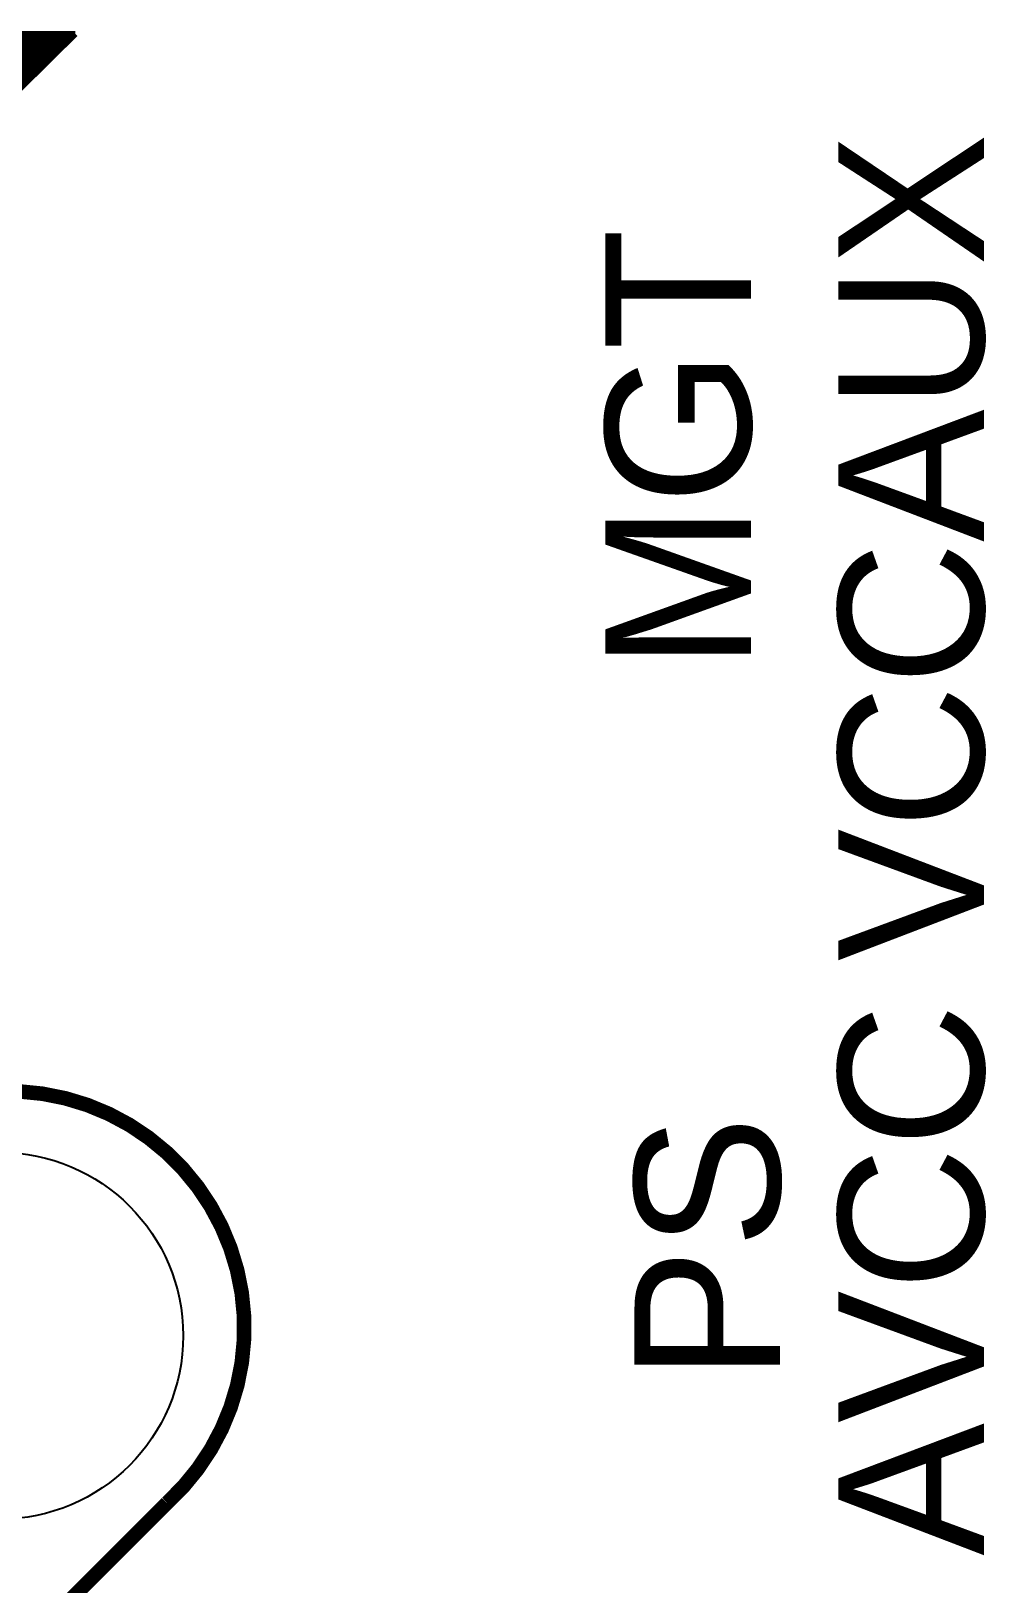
# Model space of a CAD drawing. Extents: x 35 to 236, y 10 to 166.
# Drawn here: x 116.13 to 124.46, y 101.2 to 114.74 of the extents above; entities that cross this region are included whole.
import ezdxf

# ---------------------------------------------------------------- set-up
doc = ezdxf.new("R2010")
doc.units = 0
for name, color, linetype in [('BG_SILKSCREEN_TOP', 254, 'CONTINUOUS'), ('PG_SILKSCREEN_TOP', 254, 'CONTINUOUS'), ('PIN_SOLDERMASK_TOP', 85, 'CONTINUOUS')]:
    doc.layers.add(name, color=color, linetype=linetype)

msp = doc.modelspace()

# ---------------------------------------------------------------- linework, layer by layer
at = {"layer": 'BG_SILKSCREEN_TOP', "const_width": 0.0508}
for points in [[(114.2715, 114.7133), (116.5194, 114.7133)], [(114.2715, 114.7133), (116.5194, 114.7133)], [(114.3593, 112.9611), (116.1115, 114.7133)], [(114.3638, 112.9611), (116.116, 114.7133)], [(114.3683, 112.9611), (116.1205, 114.7133)], [(114.3728, 112.9611), (116.125, 114.7133)], [(114.3772, 112.9611), (116.1295, 114.7133)], [(114.3817, 112.9611), (116.134, 114.7133)], [(114.3862, 112.9611), (116.1385, 114.7133)], [(114.3907, 112.9611), (116.1429, 114.7133)], [(114.3952, 112.9611), (116.1474, 114.7133)], [(114.3997, 112.9611), (116.1519, 114.7133)], [(114.4042, 112.9611), (116.1564, 114.7133)], [(114.4087, 112.9611), (116.1609, 114.7133)], [(114.4131, 112.9611), (116.1654, 114.7133)], [(114.4176, 112.9611), (116.1699, 114.7133)], [(114.4221, 112.9611), (116.1744, 114.7133)], [(114.4266, 112.961), (116.1789, 114.7133)], [(114.4311, 112.961), (116.1833, 114.7133)], [(114.4356, 112.961), (116.1878, 114.7133)], [(114.4401, 112.961), (116.1923, 114.7133)], [(114.4445, 112.961), (116.1968, 114.7133)], [(114.449, 112.961), (116.2013, 114.7133)], [(114.4535, 112.961), (116.2058, 114.7133)], [(114.458, 112.961), (116.2103, 114.7133)], [(114.4625, 112.961), (116.2148, 114.7133)], [(114.467, 112.961), (116.2193, 114.7133)], [(114.4715, 112.961), (116.2237, 114.7133)], [(114.4759, 112.961), (116.2282, 114.7133)], [(114.4804, 112.961), (116.2327, 114.7133)], [(114.4849, 112.961), (116.2372, 114.7133)], [(114.4894, 112.961), (116.2417, 114.7133)], [(114.4939, 112.961), (116.2462, 114.7133)], [(114.4984, 112.961), (116.2507, 114.7133)], [(114.5028, 112.961), (116.2552, 114.7133)], [(114.5073, 112.961), (116.2597, 114.7133)], [(114.5118, 112.961), (116.2642, 114.7133)], [(114.5163, 112.961), (116.2687, 114.7133)], [(114.5208, 112.9609), (116.2732, 114.7133)], [(114.5253, 112.9609), (116.2776, 114.7133)], [(114.5298, 112.9609), (116.2821, 114.7133)], [(114.5342, 112.9609), (116.2866, 114.7133)], [(114.5387, 112.9609), (116.2911, 114.7133)], [(114.5432, 112.9609), (116.2956, 114.7133)], [(114.5477, 112.9609), (116.3001, 114.7133)], [(114.5522, 112.9609), (116.3046, 114.7133)], [(114.5567, 112.9609), (116.3091, 114.7133)], [(114.5612, 112.9609), (116.3136, 114.7133)], [(114.5656, 112.9609), (116.3181, 114.7133)], [(114.5701, 112.9609), (116.3225, 114.7133)], [(114.5746, 112.9609), (116.327, 114.7133)], [(114.5791, 112.9609), (116.3315, 114.7133)], [(114.5836, 112.9609), (116.336, 114.7133)], [(114.5881, 112.9609), (116.3405, 114.7133)], [(114.5926, 112.9609), (116.345, 114.7133)], [(114.597, 112.9609), (116.3495, 114.7133)], [(114.6015, 112.9609), (116.354, 114.7133)], [(114.606, 112.9609), (116.3585, 114.7133)], [(114.6105, 112.9609), (116.3629, 114.7133)], [(114.615, 112.9609), (116.3674, 114.7133)], [(114.6195, 112.9608), (116.3719, 114.7133)], [(114.624, 112.9608), (116.3764, 114.7133)], [(114.6284, 112.9608), (116.3809, 114.7133)], [(114.6329, 112.9608), (116.3854, 114.7133)], [(114.6374, 112.9608), (116.3899, 114.7133)], [(114.6419, 112.9608), (116.3944, 114.7133)], [(114.6464, 112.9608), (116.3989, 114.7133)], [(114.6509, 112.9608), (116.4034, 114.7133)], [(114.6554, 112.9608), (116.4078, 114.7133)], [(114.6598, 112.9608), (116.4123, 114.7133)], [(114.6643, 112.9608), (116.4168, 114.7133)], [(114.6688, 112.9608), (116.4213, 114.7133)], [(114.6733, 112.9608), (116.4258, 114.7133)], [(114.6778, 112.9608), (116.4303, 114.7133)], [(114.6823, 112.9608), (116.4348, 114.7133)], [(114.6867, 112.9608), (116.4393, 114.7133)], [(114.6912, 112.9608), (116.4438, 114.7133)], [(114.6957, 112.9608), (116.4483, 114.7133)], [(114.7002, 112.9608), (116.4528, 114.7133)], [(114.7047, 112.9608), (116.4573, 114.7133)], [(114.7092, 112.9608), (116.4617, 114.7133)], [(114.7137, 112.9607), (116.4662, 114.7133)], [(114.7181, 112.9607), (116.4707, 114.7133)], [(114.7226, 112.9607), (116.4752, 114.7133)], [(114.7271, 112.9607), (116.4797, 114.7133)], [(114.7316, 112.9607), (116.4842, 114.7133)], [(114.7361, 112.9607), (116.4887, 114.7133)], [(114.7406, 112.9607), (116.4932, 114.7133)], [(114.7451, 112.9607), (116.4977, 114.7133)], [(116.5194, 114.7133), (114.7464, 112.9607)], [(116.5194, 114.7133), (114.7464, 112.9607)], [(115.0179, 113.229), (116.5021, 114.7133)], [(115.4097, 113.6163), (116.5066, 114.7133)], [(115.8014, 114.0036), (116.5111, 114.7133)], [(116.1932, 114.3909), (116.5156, 114.7133)]]:
    msp.add_lwpolyline(points, dxfattribs=at)
at = {"layer": 'PG_SILKSCREEN_TOP', "const_width": 0.127}
msp.add_lwpolyline([(117.3185, 101.9009, 1.047811), (114.4009, 104.8185)], format="xyb", dxfattribs=at)
msp.add_lwpolyline([(115, 62.5), (115, 99.5824), (117.3185, 101.9009)], dxfattribs=at)
at = {"layer": 'PIN_SOLDERMASK_TOP'}
msp.add_circle((115.8597, 103.3597), 1.6, dxfattribs=at)

# ---------------------------------------------------------------- texts
at = {"layer": 'BG_SILKSCREEN_TOP', "width": 1.02}
for s, p in [('VCCAUX', (124.4448, 106.6263)), ('MGT', (122.4128, 109.1663)), ('AVCC', (124.4448, 101.4423)), ('PS', (122.6668, 102.9663))]:
    msp.add_text(s, height=1.27, rotation=90, dxfattribs=at).set_placement(p)

doc.saveas('drawing.dxf')
